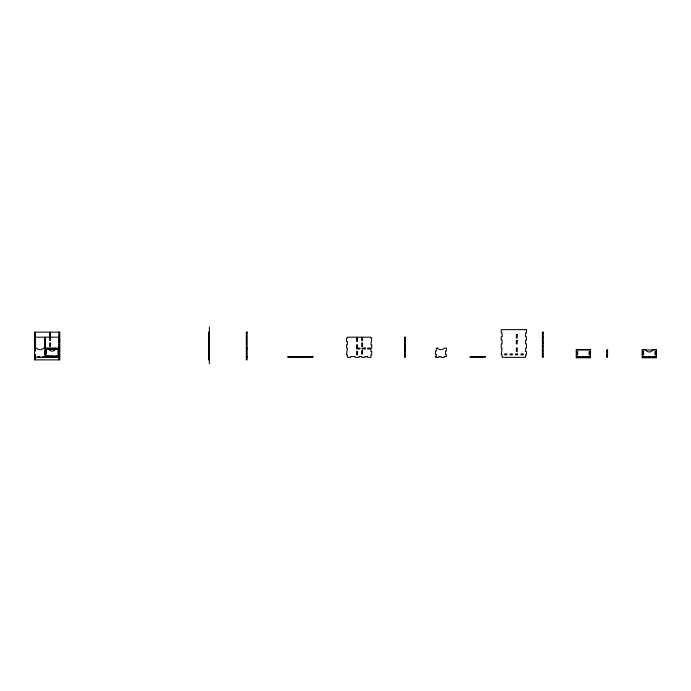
<?xml version="1.0" encoding="UTF-8"?>
<svg xmlns="http://www.w3.org/2000/svg" width="691" height="691" viewBox="0 0 691 691"><rect width="100%" height="100%" fill="white"/><g stroke="black" fill="none" stroke-linecap="round" stroke-linejoin="round"><path stroke-width="1.04" d="M55.721 349.059L59.322 348.696L59.322 356.927L45.045 356.927L45.045 348.696L48.491 348.696A3.973 3.973 0 0 0 55.876 348.696M209.364 332.155L208.527 332.155L208.527 359.864L209.364 359.864M49.666 333.839L50.503 333.839M542.383 333.839L543.221 333.839M34.55 335.515L35.388 335.515M58.899 335.515L59.746 335.515M208.527 335.515L209.364 335.515M35.388 337.191L58.899 337.191M542.383 337.191L543.221 337.191M34.55 338.037L35.388 338.037M44.63 338.037L45.468 338.037M58.899 338.037L59.746 338.037M208.527 338.037L209.364 338.037M58.899 339.298L59.746 339.298M208.527 339.298L209.364 339.298M44.63 339.713L45.468 339.713M404.494 339.713L405.332 339.713M542.383 340.551L543.221 340.551M58.899 340.974L59.746 340.974M208.527 340.974L209.364 340.974M34.55 341.397L35.388 341.397M44.63 341.397L45.468 341.397M58.899 341.397L59.746 341.397M208.527 341.397L209.364 341.397M404.494 341.397L405.332 341.397M58.899 342.65L59.746 342.65M208.527 342.65L209.364 342.65M542.383 343.073L543.221 343.073M34.55 344.749L35.388 344.749M44.63 344.749L45.468 344.749M58.899 344.749L59.746 344.749M208.527 344.749L209.364 344.749M404.494 344.749L405.332 344.749M58.899 346.433L59.746 346.433M208.527 346.433L209.364 346.433M542.383 346.433L543.221 346.433M34.55 348.109L36.649 348.109A4.198 4.198 0 0 0 43.369 348.109L59.746 348.109M208.527 348.109L209.364 348.109M246.316 348.109L247.153 348.109M356.625 348.109L359.985 348.109L359.985 348.955L356.625 348.955L356.625 344.749L357.472 344.749L357.472 348.109M404.494 348.109L405.332 348.109M59.746 348.955L45.468 348.955L45.468 337.191M246.316 348.955L247.153 348.955M404.494 348.955L405.332 348.955M45.632 349.119L46.478 349.119M48.551 349.119L55.816 349.119M57.897 349.119L58.735 349.119M576.812 349.957L589.915 349.957M642.76 349.957L655.863 349.957M58.899 350.631L59.746 350.631M208.527 350.631L209.364 350.631M542.383 350.631L543.221 350.631M34.55 351.054L35.388 351.054L35.388 332.155M45.468 351.054L44.63 351.054L44.63 354.414L45.468 354.414M208.527 351.054L209.364 351.054M404.494 351.054L405.332 351.054M58.899 351.469L59.746 351.469M208.527 351.469L209.364 351.469M606.707 351.555L607.553 351.555M58.899 353.991L59.746 353.991M208.527 353.991L209.364 353.991M542.383 353.991L543.221 353.991M34.55 354.414L35.388 354.414L35.388 359.864M208.527 354.414L209.364 354.414M404.494 354.414L405.332 354.414M58.899 354.829L59.746 354.829M208.527 354.829L209.364 354.829M606.707 354.915L607.553 354.915M34.55 356.513L35.388 356.513M50.503 356.513L53.863 356.513L53.863 355.666L50.503 355.666L50.503 357.351M59.746 356.513L58.899 356.513L58.899 359.864M208.527 356.513L209.364 356.513M246.316 356.513L247.153 356.513M404.494 356.513L405.332 356.513M542.383 356.513L543.221 356.513M606.707 356.513L607.553 356.513M34.55 357.351L59.746 357.351M208.527 357.351L209.364 357.351M246.316 357.351L247.153 357.351M34.55 358.188L35.388 358.188M58.899 358.188L59.746 358.188M208.527 358.188L209.364 358.188M484.443 356.513L484.443 357.351M481.083 356.513L481.083 357.351M478.984 356.513L478.984 357.351M475.624 356.513L475.624 357.351M473.525 356.513L473.525 357.351M471.003 356.513L471.003 357.351M312.116 356.513L312.116 357.351M309.603 356.513L309.603 357.351M308.765 356.513L308.765 357.351M307.504 356.513L307.504 357.351M306.243 356.513L306.243 357.351M304.558 356.513L304.558 357.351M304.144 356.513L304.144 357.351M303.72 356.513L303.72 357.351M302.883 356.513L302.883 357.351M302.045 356.513L302.045 357.351M300.36 356.513L300.36 357.351M298.685 356.513L298.685 357.351M297.847 356.513L297.847 357.351M296.586 356.513L296.586 357.351M296.163 356.513L296.163 357.351M293.226 356.513L293.226 357.351M291.965 356.513L291.965 357.351M291.127 356.513L291.127 357.351M288.605 356.513L288.605 357.351M209.364 327.042L209.364 363.958M58.899 332.155L58.899 348.955M56.386 356.513L56.386 357.351M55.548 348.109L55.548 348.955M55.548 356.513L55.548 357.351M54.287 356.513L54.287 357.351M53.449 348.109L53.449 348.955M53.026 356.513L53.026 357.351M51.341 356.513L51.341 357.351M50.927 356.513L50.927 357.351M50.503 332.155L50.503 340.551L49.666 340.551L49.666 332.155M50.089 348.109L50.089 348.955M49.666 356.513L49.666 357.351M48.828 356.513L48.828 357.351M47.99 348.109L47.99 348.955M47.143 356.513L47.143 357.351M45.468 357.351L45.468 356.513L43.369 356.513L43.369 357.351M44.63 337.191L44.63 348.955M44.63 356.513L44.63 357.351M42.946 356.513L42.946 357.351M40.009 357.351L40.009 356.513L37.91 356.513L37.91 357.351M38.748 356.513L38.748 357.351M526.43 329.633L501.234 329.633L501.234 332.993L502.072 332.993L502.072 336.776L501.234 336.776L501.234 340.136L502.072 340.136L502.072 343.911L501.234 343.911L501.234 348.109L502.072 348.109L501.234 354.829L502.072 354.829L502.072 357.351L525.592 357.351L525.592 354.829L526.43 354.829L526.43 351.469L525.592 351.469L525.592 348.109L526.43 348.109L526.43 343.911L525.592 343.911L525.592 340.136L526.43 340.136L526.43 336.776L525.592 336.776L525.592 332.993L526.43 332.993L526.43 329.633M59.746 332.155L34.55 332.155L34.55 359.864L59.746 359.864L59.746 332.155M247.153 332.155L246.316 332.155L246.316 359.864L247.153 359.864L247.153 332.155M543.221 332.155L542.383 332.155L542.383 357.351L543.221 357.351L543.221 332.155M517.188 334.677L516.35 334.677L516.35 338.037L517.188 338.037L517.188 334.677M361.669 337.191L347.392 337.191L347.392 338.037L346.554 338.037L346.554 341.397L347.392 341.397L347.392 344.749L346.554 344.749L346.554 348.109L347.392 348.109L346.554 354.829L347.392 354.829L347.392 357.351L350.752 357.351L350.752 356.513L354.949 356.513L354.949 357.351L359.147 357.351L359.147 356.513L361.669 356.513L361.669 357.351L365.029 357.351L365.029 356.513L367.543 356.513L367.543 357.351L370.903 357.351L370.903 354.829L371.741 354.829L371.741 351.469L370.903 351.469L370.903 348.955L367.543 348.955L367.543 348.109L371.741 348.109L371.741 344.749L370.903 344.749L371.741 338.037L370.903 338.037L370.903 337.191L362.507 337.191L362.507 340.551L361.669 340.551L361.669 337.191M405.332 337.191L404.494 337.191L404.494 357.351L405.332 357.351L405.332 337.191M357.472 338.037L356.625 338.037L356.625 341.397L357.472 341.397L357.472 338.037M517.188 340.551L516.35 340.551L516.35 343.911L517.188 343.911L517.188 340.551M50.503 343.073L49.666 343.073L49.666 346.433L50.503 346.433L50.503 343.073M362.507 343.073L361.669 343.073L361.669 346.433L362.507 346.433L362.507 343.073M365.444 348.109L362.084 348.109L362.084 348.955L365.444 348.955L365.444 348.109M437.567 348.109L436.306 348.109L436.306 351.054L435.468 351.054L435.468 354.414L436.306 354.414L436.306 356.513L435.468 356.513L435.468 357.351L438.82 357.351L438.82 356.513L440.927 356.513L440.927 357.351L444.278 357.351L444.278 356.513L446.377 356.513L446.377 354.414L445.54 354.414L445.54 351.054L446.377 351.054L446.377 348.109L444.278 348.109A4.198 4.198 0 0 1 437.567 348.109M517.188 348.109L516.35 348.109L516.35 351.469L517.188 351.469L517.188 348.109M590.503 349.542L576.225 349.542L576.225 357.765L590.503 357.765L590.503 349.542M645.619 349.542L642.172 349.542L642.172 357.765L656.45 357.765L656.45 349.542L653.004 349.542A3.973 3.973 0 0 1 645.619 349.542M607.553 349.957L606.707 349.957L606.707 357.351L607.553 357.351L607.553 349.957M46.478 350.717L45.632 350.717L45.632 354.077L46.478 354.077L46.478 350.717M58.735 350.717L57.897 350.717L57.897 354.077L58.735 354.077L58.735 350.717M362.507 350.631L361.669 350.631L361.669 353.991L362.507 353.991L362.507 350.631M357.472 351.469L356.625 351.469L356.625 354.829L357.472 354.829L357.472 351.469M577.65 351.555L576.812 351.555L576.812 354.915L577.65 354.915L577.65 351.555M589.915 351.555L589.077 351.555L589.077 354.915L589.915 354.915L589.915 351.555M643.597 351.555L642.76 351.555L642.76 354.915L643.597 354.915L643.597 351.555M655.863 351.555L655.025 351.555L655.025 354.915L655.863 354.915L655.863 351.555M506.693 353.991L504.594 353.991L504.594 354.829L506.693 354.829L506.693 353.991M512.152 353.991L510.053 353.991L510.053 354.829L512.152 354.829L512.152 353.991M517.611 353.991L515.512 353.991L515.512 354.829L517.611 354.829L517.611 353.991M523.07 353.991L520.971 353.991L520.971 354.829L523.07 354.829L523.07 353.991M48.992 355.666L45.632 355.666L45.632 356.513L48.992 356.513L48.992 355.666M58.735 355.666L55.375 355.666L55.375 356.513L58.735 356.513L58.735 355.666M312.963 356.513L287.767 356.513L287.767 357.351L312.963 357.351L312.963 356.513M485.281 356.513L470.165 356.513L470.165 357.351L485.281 357.351L485.281 356.513M580.172 356.513L576.812 356.513L576.812 357.351L580.172 357.351L580.172 356.513M585.044 356.513L581.684 356.513L581.684 357.351L585.044 357.351L585.044 356.513M589.915 356.513L586.555 356.513L586.555 357.351L589.915 357.351L589.915 356.513M646.12 356.513L642.76 356.513L642.76 357.351L646.12 357.351L646.12 356.513M650.991 356.513L647.631 356.513L647.631 357.351L650.991 357.351L650.991 356.513M655.863 356.513L652.503 356.513L652.503 357.351L655.863 357.351L655.863 356.513"/></g></svg>
